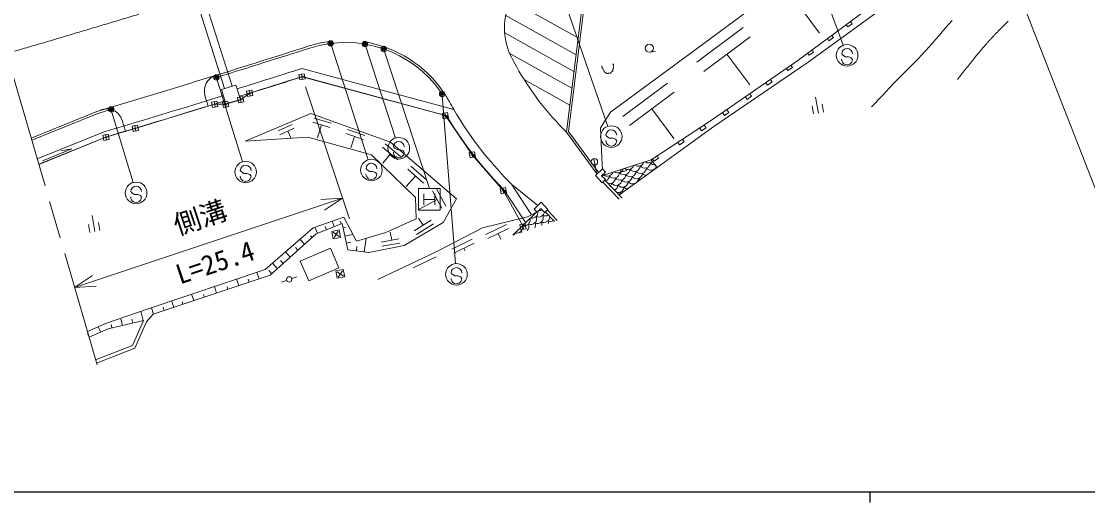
# Model space of a CAD drawing. Units: millimetres, scale not verified. Extents: x 40000 to 680000, y 20000 to 380000.
# Drawn here: x 89502 to 188162, y 204000 to 248518 of the extents above; entities that cross this region are included whole.
import ezdxf
from ezdxf.enums import TextEntityAlignment as Align

# ---------------------------------------------------------------- set-up
doc = ezdxf.new("R2010")
doc.units = ezdxf.units.MM
doc.header["$LTSCALE"] = 1000
doc.header["$PDMODE"] = 32
doc.header["$PDSIZE"] = 500
doc.linetypes.add('CHAIN', pattern=[18.5, 12, -1.5, 3.5, -1.5])
for name, color, linetype, lineweight in [('M-BGD', 7, 'Continuous', 13), ('M-BMK', 2, 'CHAIN', 13), ('M-TTL-BAND', 7, 'Continuous', 25)]:
    doc.layers.add(name, color=color, linetype=linetype, lineweight=lineweight)
doc.styles.add('@ＭＳ ゴシック', font='')
doc.styles.add('ＭＳ ゴシック', font='')
doc.styles.get('@ＭＳ ゴシック').set_extended_font_data('@MS Gothic')
doc.styles.get('ＭＳ ゴシック').set_extended_font_data('MS Gothic')

msp = doc.modelspace()

# ---------------------------------------------------------------- linework, layer by layer
at = {"layer": 'M-BGD'}
for p, q in [((175630, 266952), (193749, 220510)), ((159992, 261294), (165554, 246314)), ((104314, 254843), (108303, 242304)), ((105020, 255038), (109003, 242515)), ((139927, 238261), (142012, 254903)), ((140135, 238315), (142195, 254755)), ((138667, 253581), (143761, 238802)), ((161350, 244910), (173587, 253942)), ((174060, 253297), (162313, 244750)), ((160832, 252534), (151947, 245947)), ((134743, 250495), (141020, 246982)), ((161141, 250408), (163364, 247425)), ((134274, 249096), (140825, 245429)), ((156300, 247956), (152001, 244753)), ((165962, 248004), (165814, 248205)), ((166365, 248301), (165962, 248004)), ((166216, 248502), (166365, 248301)), ((174710, 247559), (175009, 247903)), ((175009, 247903), (175308, 248245)), ((175308, 248245), (175610, 248585)), ((118077, 246620), (118061, 246671)), ((134169, 247493), (140631, 243876)), ((156941, 247096), (152642, 243893)), ((164228, 246724), (164080, 246925)), ((164631, 247021), (164228, 246724)), ((164482, 247222), (164631, 247021)), ((173798, 246512), (174107, 246865)), ((174107, 246865), (174410, 247214)), ((174410, 247214), (174710, 247559)), ((118168, 246334), (121585, 235719)), ((121246, 246554), (121223, 246625)), ((121338, 246268), (124115, 237728)), ((123081, 245820), (127255, 233049)), ((151947, 245947), (144027, 240102)), ((147676, 245661), (148168, 245751)), ((162804, 245673), (162402, 245376)), ((162656, 245874), (162804, 245673)), ((172819, 245423), (173156, 245792)), ((173156, 245792), (173482, 246155)), ((173482, 246155), (173798, 246512)), ((134625, 245576), (140436, 242323)), ((153357, 239372), (161350, 244910)), ((162313, 244750), (153565, 238790)), ((154791, 245495), (156919, 242639)), ((162402, 245376), (162253, 245577)), ((165502, 245387), (165403, 245505)), ((165747, 245248), (165502, 245387)), ((166048, 245246), (165747, 245248)), ((166293, 245134), (166048, 245246)), ((166399, 244998), (166293, 245134)), ((172100, 244665), (172467, 245048)), ((172467, 245048), (172819, 245423)), ((115462, 244158), (129525, 240351)), ((160434, 243958), (160288, 244161)), ((160840, 244250), (160434, 243958)), ((160694, 244453), (160840, 244250)), ((170929, 243497), (171311, 243873)), ((171311, 243873), (171715, 244273)), ((171715, 244273), (172100, 244665)), ((107487, 243519), (107502, 243472)), ((107593, 243186), (109963, 235537)), ((115188, 243588), (115679, 243678)), ((115278, 243096), (115188, 243588)), ((115233, 243342), (115725, 243432)), ((115770, 243186), (115278, 243096)), ((115433, 243633), (115524, 243141)), ((115478, 243408), (128860, 239785)), ((115479, 243387), (128736, 239798)), ((115679, 243678), (115770, 243186)), ((136023, 243132), (140242, 240771)), ((149282, 242790), (145141, 239705)), ((158548, 242626), (158385, 242856)), ((158956, 242914), (158548, 242626)), ((158796, 243141), (158956, 242914)), ((169816, 242353), (170173, 242726)), ((170173, 242726), (170543, 243107)), ((170543, 243107), (170929, 243497)), ((109791, 241268), (110636, 241860)), ((110345, 242061), (110837, 242151)), ((110435, 241569), (110345, 242061)), ((110390, 241815), (110882, 241905)), ((110591, 242106), (110681, 241614)), ((110837, 242151), (110927, 241659)), ((115794, 242459), (119850, 230263)), ((128556, 241893), (128597, 241921)), ((149899, 241962), (145758, 238877)), ((156900, 241827), (157072, 241583)), ((169138, 241631), (169472, 241988)), ((169472, 241988), (169816, 242353)), ((100046, 238614), (107389, 240851)), ((106494, 241655), (106786, 240686)), ((107098, 241052), (107590, 241142)), ((107188, 240560), (107098, 241052)), ((107143, 240806), (107635, 240896)), ((107344, 241097), (107434, 240605)), ((107389, 240851), (108412, 240854)), ((107590, 241142), (107680, 240651)), ((108120, 241055), (108612, 241145)), ((108211, 240563), (108120, 241055)), ((108166, 240809), (108657, 240899)), ((108366, 241100), (108457, 240608)), ((108412, 240854), (109791, 241268)), ((108612, 241145), (108703, 240653)), ((109500, 241469), (109991, 241559)), ((109590, 240977), (109500, 241469)), ((109545, 241223), (110037, 241314)), ((110082, 241068), (109590, 240977)), ((109745, 241514), (109836, 241023)), ((109991, 241559), (110082, 241068)), ((110927, 241659), (110435, 241569)), ((128444, 241659), (129680, 226114)), ((156664, 241295), (156489, 241542)), ((157072, 241583), (156664, 241295)), ((162992, 241513), (163263, 240038)), ((163594, 240862), (163730, 240124)), ((168174, 240596), (168491, 240935)), ((168491, 240935), (168811, 241280)), ((168811, 241280), (169138, 241631)), ((90419, 237721), (96495, 240182)), ((90475, 237528), (96570, 239997)), ((97859, 240224), (99838, 233603)), ((107680, 240651), (107188, 240560)), ((108703, 240653), (108211, 240563)), ((110213, 237444), (116277, 239985)), ((116277, 239985), (123649, 237333)), ((128445, 239999), (128937, 240089)), ((128536, 239507), (128445, 239999)), ((128490, 239753), (128982, 239843)), ((128691, 240044), (128781, 239552)), ((131220, 236171), (128736, 239798)), ((128937, 240089), (129027, 239598)), ((144027, 240102), (143086, 238676)), ((147829, 240419), (149864, 237688)), ((154561, 239810), (154373, 240076)), ((154970, 240099), (154561, 239810)), ((154784, 240361), (154970, 240099)), ((162660, 240690), (162796, 239952)), ((98831, 239360), (99131, 238360)), ((99755, 238814), (100246, 238905)), ((99845, 238323), (99755, 238814)), ((100001, 238859), (100091, 238368)), ((100246, 238905), (100337, 238413)), ((113266, 238397), (114571, 238991)), ((116468, 239191), (118043, 238703)), ((116586, 239573), (118161, 239085)), ((117261, 238945), (116889, 237748)), ((129027, 239598), (128536, 239507)), ((139908, 238287), (139305, 238918)), ((153565, 238790), (144798, 232444)), ((147760, 235705), (153357, 239372)), ((152678, 238927), (152849, 238667)), ((90979, 235790), (97157, 238293)), ((91120, 235307), (97323, 237820)), ((91125, 235288), (97328, 237801)), ((97037, 238002), (97529, 238092)), ((97128, 237510), (97037, 238002)), ((97083, 237756), (97574, 237846)), ((97283, 238047), (97374, 237555)), ((97328, 237801), (100046, 238614)), ((97529, 238092), (97619, 237600)), ((99800, 238568), (100292, 238659)), ((100337, 238413), (99845, 238323)), ((116012, 237800), (110213, 237444)), ((113431, 238033), (114737, 238627)), ((114165, 238367), (114450, 237741)), ((121909, 236162), (116012, 237800)), ((119548, 238138), (121136, 237581)), ((119681, 238515), (121268, 237958)), ((120339, 237861), (119975, 236824)), ((139927, 238261), (142767, 234386)), ((140135, 238315), (142928, 234504)), ((143086, 238676), (143241, 235252)), ((143688, 237867), (143588, 237985)), ((143933, 237728), (143688, 237867)), ((152431, 238392), (152259, 238653)), ((152849, 238667), (152431, 238392)), ((97619, 237600), (97128, 237510)), ((122927, 236868), (124342, 235713)), ((123180, 237178), (124595, 236023)), ((123649, 237333), (129753, 232104)), ((124024, 236788), (123925, 236906)), ((124269, 236649), (124024, 236788)), ((144233, 237725), (143933, 237728)), ((144478, 237614), (144233, 237725)), ((144584, 237477), (144478, 237614)), ((150394, 237090), (150241, 237330)), ((150815, 237360), (150394, 237090)), ((150659, 237604), (150815, 237360)), ((91455, 235613), (94165, 236726)), ((94165, 236726), (93156, 236541)), ((125961, 232218), (121909, 236162)), ((123651, 236277), (122942, 235408)), ((124570, 236646), (124269, 236649)), ((124815, 236535), (124570, 236646)), ((124921, 236398), (124815, 236535)), ((130929, 236372), (131421, 236463)), ((131019, 235880), (130929, 236372)), ((130974, 236126), (131466, 236217)), ((131511, 235971), (131019, 235880)), ((131175, 236417), (131265, 235926)), ((131220, 236171), (134103, 232853)), ((131421, 236463), (131511, 235971)), ((142741, 234351), (142470, 235826)), ((148042, 235588), (147907, 235799)), ((148463, 235857), (148042, 235588)), ((148329, 236068), (148463, 235857)), ((121492, 234778), (121392, 234896)), ((125269, 234838), (126709, 233546)), ((125536, 235135), (126976, 233844)), ((143272, 234868), (142621, 234246)), ((143193, 234240), (147760, 235705)), ((143241, 235252), (143272, 234868)), ((143272, 234868), (143548, 234578)), ((145410, 234951), (145486, 234713)), ((147760, 235705), (148344, 235011)), ((109860, 234592), (109760, 234710)), ((110105, 234453), (109860, 234592)), ((110405, 234451), (110105, 234453)), ((110650, 234339), (110405, 234451)), ((110756, 234203), (110650, 234339)), ((121737, 234639), (121492, 234778)), ((122037, 234636), (121737, 234639)), ((122283, 234524), (122037, 234636)), ((122388, 234388), (122283, 234524)), ((125977, 234202), (125105, 233230)), ((134847, 233451), (134244, 234082)), ((142621, 234246), (143242, 233595)), ((142996, 234645), (143001, 234641)), ((143548, 234578), (143193, 234240)), ((143539, 233878), (143193, 234240)), ((143242, 233595), (143539, 233878)), ((145010, 234560), (144934, 234798)), ((145486, 234713), (145010, 234560)), ((126255, 233049), (126255, 231049)), ((128255, 233049), (126255, 233049)), ((127905, 233024), (128766, 231414)), ((128255, 231049), (128255, 233049)), ((134171, 232914), (133622, 233488)), ((133812, 233054), (134304, 233144)), ((133903, 232562), (133812, 233054)), ((133857, 232808), (134349, 232898)), ((134058, 233099), (134148, 232607)), ((135924, 229540), (134103, 232853)), ((134171, 232914), (136164, 229882)), ((134304, 233144), (134394, 232653)), ((134847, 233451), (136701, 230632)), ((134872, 233431), (137291, 231485)), ((143300, 233651), (144818, 232061)), ((143481, 233823), (145079, 232150)), ((119219, 232161), (94427, 223916)), ((99724, 232656), (99625, 232774)), ((99969, 232517), (99724, 232656)), ((100270, 232514), (99969, 232517)), ((100515, 232403), (100270, 232514)), ((100621, 232266), (100515, 232403)), ((119219, 232161), (117222, 232043)), ((117549, 231060), (119219, 232161)), ((126018, 230262), (125961, 232218)), ((127977, 232041), (126302, 231144)), ((126755, 232549), (126755, 231549)), ((126755, 232049), (127755, 232049)), ((127552, 232836), (128414, 231226)), ((127755, 232549), (127755, 231549)), ((129753, 232104), (128528, 229903)), ((134394, 232653), (133903, 232562)), ((126255, 231049), (128255, 231049)), ((137598, 231778), (136947, 231156)), ((136947, 231156), (137223, 230867)), ((137223, 230867), (137578, 231205)), ((137578, 231205), (137923, 230844)), ((138220, 231127), (137598, 231778)), ((137923, 230844), (138220, 231127)), ((137981, 230899), (138825, 230016)), ((138162, 231072), (139086, 230104)), ((96042, 230562), (96313, 229086)), ((96644, 229910), (96780, 229172)), ((116494, 229419), (119339, 230396)), ((118451, 229529), (118254, 230023)), ((119095, 229785), (118994, 230038)), ((119339, 230396), (120501, 228190)), ((123227, 228993), (126018, 230262)), ((128528, 229903), (124934, 227770)), ((127436, 230133), (125852, 229134)), ((126672, 229651), (126250, 230321)), ((132178, 229429), (136348, 230442)), ((137161, 230860), (134989, 228729)), ((136348, 230442), (136701, 230632)), ((136701, 230632), (137161, 230860)), ((95710, 229738), (95846, 229001)), ((112058, 225579), (116494, 229419)), ((116897, 228911), (116671, 229480)), ((119182, 229819), (116778, 228863)), ((117722, 229239), (117602, 229540)), ((118222, 229095), (118911, 229221)), ((118349, 228406), (118222, 229095)), ((118918, 228615), (118342, 229012)), ((118431, 228526), (118828, 229102)), ((118911, 229221), (119037, 228533)), ((119697, 227377), (119182, 229819)), ((119268, 229410), (119493, 229458)), ((120501, 228190), (123227, 228993)), ((123776, 228287), (123640, 229028)), ((127650, 229795), (126065, 228796)), ((127951, 227243), (132178, 229429)), ((134379, 229729), (132490, 228810)), ((134563, 229351), (132674, 228432)), ((133618, 228891), (133874, 228365)), ((135633, 229741), (136124, 229831)), ((135723, 229249), (135633, 229741)), ((135678, 229495), (136170, 229585)), ((136215, 229339), (135723, 229249)), ((135879, 229786), (135969, 229294)), ((136124, 229831), (136215, 229339)), ((116778, 228863), (112537, 225041)), ((115705, 227896), (115280, 228368)), ((116397, 228520), (116249, 228684)), ((119037, 228533), (118349, 228406)), ((119426, 228660), (120171, 228817)), ((119563, 228014), (119977, 228101)), ((121233, 227181), (121393, 228438)), ((124438, 228409), (122796, 228107)), ((124511, 228015), (122869, 227713)), ((131210, 228369), (129321, 227451)), ((131394, 227991), (129505, 227073)), ((114388, 226709), (113939, 227208)), ((115095, 227347), (114873, 227593)), ((118101, 227529), (115309, 226321)), ((118886, 225714), (118101, 227529)), ((121665, 227126), (119697, 227377)), ((120504, 227274), (120558, 227700)), ((124934, 227770), (121665, 227126)), ((122490, 224651), (127951, 227243)), ((130450, 227532), (130569, 227287)), ((113199, 225637), (112728, 226160)), ((113740, 226125), (113491, 226401)), ((115309, 226321), (116095, 224506)), ((127872, 226746), (125756, 225717)), ((96097, 225017), (94427, 223916)), ((101235, 221926), (112058, 225579)), ((112537, 225041), (101698, 221433)), ((111507, 224698), (111299, 225323)), ((112677, 225167), (112413, 225461)), ((116095, 224506), (118886, 225714)), ((118603, 225440), (119291, 225567)), ((118730, 224752), (118603, 225440)), ((119299, 224961), (118722, 225358)), ((118812, 224871), (119209, 225448)), ((119291, 225567), (119418, 224879)), ((129359, 225128), (129260, 225246)), ((129604, 224989), (129359, 225128)), ((129905, 224986), (129604, 224989)), ((130150, 224875), (129905, 224986)), ((94427, 223916), (96423, 224035)), ((107563, 223385), (107360, 223993)), ((108610, 223734), (108533, 223966)), ((109620, 224070), (109415, 224687)), ((110570, 224386), (110474, 224674)), ((113576, 224395), (114047, 224561)), ((114519, 224728), (114990, 224894)), ((119418, 224879), (118730, 224752)), ((130256, 224738), (130150, 224875)), ((105459, 222685), (105259, 223284)), ((106439, 223011), (106359, 223254)), ((101741, 221447), (101546, 222032)), ((102728, 221776), (102622, 222095)), ((103607, 222069), (103411, 222660)), ((104454, 222351), (104378, 222578)), ((97393, 220615), (101235, 221926)), ((100769, 220839), (100570, 221699)), ((101698, 221433), (101072, 220726)), ((95613, 219832), (97393, 220615)), ((97523, 220088), (95769, 219293)), ((96850, 219783), (96625, 220277)), ((100798, 220846), (97523, 220088)), ((97877, 220170), (97807, 220470)), ((98853, 220396), (98722, 220964)), ((99807, 220617), (99725, 220971)), ((99780, 218524), (100798, 220846)), ((101072, 220726), (100005, 218289)), ((95777, 219296), (95639, 219601)), ((96378, 217197), (99780, 218524)), ((100005, 218289), (96462, 216907))]:
    msp.add_line(p, q, dxfattribs=at)
msp.add_lwpolyline([(180809, 248530), (180768, 248491), (180727, 248452), (180686, 248413), (180646, 248374), (180605, 248334), (180564, 248295), (180524, 248255), (180483, 248216), (180443, 248176), (180402, 248136), (180362, 248096), (180322, 248056), (180281, 248017), (180241, 247977), (180201, 247936), (180161, 247896), (180121, 247856), (180081, 247816), (180042, 247775), (180002, 247735), (179962, 247694), (179923, 247654), (179883, 247613), (179844, 247573), (179805, 247532), (179765, 247491), (179726, 247450), (179687, 247409), (179648, 247368), (179609, 247327), (179570, 247286), (179531, 247245), (179492, 247203), (179453, 247162), (179415, 247121), (179376, 247079), (179338, 247038), (179299, 246996), (179261, 246954), (179222, 246913), (179184, 246871), (179146, 246829), (179108, 246787), (179070, 246745), (179032, 246703), (178994, 246661), (178956, 246619), (178919, 246577), (178881, 246534), (178843, 246492), (178805, 246449), (178767, 246406), (178728, 246362), (178690, 246318), (178652, 246274), (178614, 246230), (178576, 246187), (178540, 246145), (178505, 246104), (178471, 246065), (178438, 246027), (178405, 245988), (178372, 245949), (178340, 245911), (178307, 245872), (178274, 245833), (178241, 245794), (178209, 245756), (178176, 245717), (178144, 245678), (178111, 245639), (178079, 245600), (178046, 245561), (178014, 245522), (177982, 245483), (177949, 245443), (177917, 245404), (177885, 245365), (177853, 245326), (177821, 245287), (177789, 245247), (177757, 245208), (177725, 245169), (177693, 245129), (177661, 245090), (177629, 245050), (177597, 245011), (177565, 244971), (177533, 244932), (177502, 244892), (177470, 244853), (177438, 244813), (177406, 244774), (177375, 244734), (177343, 244694), (177311, 244655), (177280, 244615), (177248, 244575), (177217, 244536), (177185, 244496), (177154, 244456), (177122, 244417), (177091, 244377), (177059, 244337), (177028, 244297), (176996, 244258), (176965, 244218), (176933, 244178), (176902, 244138), (176870, 244098), (176839, 244059), (176807, 244019), (176776, 243979), (176744, 243939), (176713, 243899), (176682, 243860), (176650, 243820), (176619, 243780), (176587, 243740), (176556, 243700), (176524, 243661), (176493, 243621), (176461, 243581), (176430, 243541), (176398, 243501), (176367, 243462), (176335, 243422), (176304, 243382), (176272, 243342), (176241, 243303), (176209, 243263), (176178, 243223), (176146, 243183), (176115, 243144)], dxfattribs=at)
msp.add_lwpolyline([(108022, 242220), (108425, 240879), (109766, 241282), (109363, 242623)], close=True, dxfattribs=at)
for centre, radius in [((118122, 246477), 150), ((118122, 246477), 120), ((118122, 246477), 90), ((118122, 246477), 60), ((118122, 246477), 30), ((121292, 246411), 150), ((121292, 246411), 120), ((121292, 246411), 90), ((121292, 246411), 60), ((121292, 246411), 30), ((123035, 245962), 150), ((123035, 245962), 120), ((123035, 245962), 90), ((123035, 245962), 60), ((123035, 245962), 30), ((147608, 246030), 375), ((165902, 245377), 1000), ((107549, 243329), 150), ((107549, 243329), 120), ((107549, 243329), 90), ((107549, 243329), 60), ((107549, 243329), 30), ((128432, 241809), 150), ((128432, 241809), 120), ((128432, 241809), 90), ((128432, 241809), 60), ((128432, 241809), 30), ((97816, 240367), 150), ((97816, 240367), 120), ((97816, 240367), 90), ((97816, 240367), 60), ((97816, 240367), 30), ((144087, 237856), 1000), ((124424, 236777), 1000), ((142524, 235531), 300), ((110259, 234582), 1000), ((121891, 234767), 1000), ((100124, 232645), 1000), ((129759, 225117), 1000), ((114283, 224645), 250)]:
    msp.add_circle(centre, radius, dxfattribs=at)
for centre, radius, start, end in [((140198, 247920), 6000, 109.05513, 206.99502), ((119482, 235763), 11000, 97.42653, 107.73022), ((119482, 235763), 11000, 97.42653, 107.73022), ((-190687, 1205885), 1007500, 286.56149, 287.73022), ((-190687, 1205885), 1007500, 286.56149, 287.73022), ((-190687, 1205885), 1007700, 287.22346, 287.73022), ((119482, 235763), 10800, 34.83469, 107.73022), ((119482, 235763), 11000, 34.04179, 80.89293), ((119482, 235763), 11000, 34.04179, 80.89293), ((165903, 245502), 500, 359.55488, 179.55488), ((158465, 257226), 26500, 206.99502, 223.69709), ((165899, 245002), 500, 179.55488, 359.55488), ((-190687, 1205886), 1009280, 287.30124, 287.65795), ((143361, 244319), 150, 142.11178, 260.72707), ((143461, 244086), 150, 145.83706, 259.39411), ((143581, 243912), 150, 169.86251, 279.43871), ((143738, 243835), 150, 207.97896, 331.56487), ((143962, 243881), 150, 231.89593, 346.33965), ((144094, 243995), 150, 275.53148, 35.60762), ((144153, 244219), 150, 294.89147, 52.25735), ((144156, 244459), 150, 305.99692, 62.25155), ((107931, 242087), 1500, 107.21477, 196.72919), ((107931, 242087), 1500, 107.21477, 196.72919), ((-190687, 1205886), 1010000, 287.30083, 287.64592), ((-98965, 915008), 705026, 287.29525, 287.70789), ((119482, 235763), 11000, 28.8357, 34.04179), ((119482, 235763), 11000, 28.8357, 34.04179), ((-190687, 1205885), 1009500, 286.56694, 287.12939), ((-190687, 1205886), 1009500, 287.12919, 287.22165), ((-190687, 1205886), 1010000, 287.12919, 287.22141), ((158465, 257226), 33500, 208.8357, 210.24562), ((158465, 257226), 33500, 208.8357, 210.24562), ((-190687, 1205886), 1007700, 286.56149, 286.62797), ((97394, 238928), 1500, 16.72919, 112.05436), ((97394, 238928), 1500, 16.72919, 112.05436), ((-190687, 1205885), 1010000, 286.5683, 287.12919), ((158465, 257226), 34360, 210.50202, 223.69709), ((158465, 257226), 33500, 210.24562, 223.69709), ((144088, 237981), 500, 359.55488, 179.55488), ((124425, 236902), 500, 359.55488, 179.55488), ((144084, 237481), 500, 179.55488, 359.55488), ((124421, 236402), 500, 179.55488, 359.55488), ((110260, 234707), 500, 359.55488, 179.55488), ((121892, 234892), 500, 359.55488, 179.55488), ((144687, 235034), 532, 232.13413, 343.43348), ((145270, 234854), 532, 217.79976, 357.76785), ((145639, 235340), 532, 232.13413, 343.43348), ((146222, 235159), 532, 217.79976, 357.76785), ((146591, 235645), 532, 232.13413, 343.43348), ((146805, 234979), 532, 217.79976, 357.76785), ((147174, 235465), 532, 217.79976, 357.76785), ((147543, 235951), 532, 232.13413, 310.85008), ((147757, 235284), 532, 217.79976, 340.89708), ((148126, 235770), 532, 217.79976, 272.74154), ((110256, 234207), 500, 179.55488, 359.55488), ((121888, 234392), 500, 179.55488, 359.55488), ((142782, 234424), 532, 332.36121, 343.43348), ((143735, 234729), 532, 232.13413, 343.43348), ((143365, 234243), 532, 299.90041, 357.76785), ((143948, 234062), 532, 260.88383, 357.76785), ((144318, 234548), 532, 217.79976, 357.76785), ((144531, 233882), 532, 217.79976, 357.76785), ((144901, 234368), 532, 217.79976, 357.76785), ((145484, 234187), 532, 217.79976, 357.76785), ((145853, 234673), 532, 217.79976, 357.76785), ((146067, 234007), 532, 217.79976, 357.76785), ((146436, 234493), 532, 217.79976, 357.76785), ((147019, 234312), 532, 217.79976, 241.31085), ((147388, 234798), 532, 217.79976, 264.52001), ((147388, 234798), 532, 348.28196, 357.76784), ((148340, 235104), 532, 217.79976, 224.71583), ((100125, 232770), 500, 359.55488, 179.55488), ((143579, 233576), 532, 333.29897, 357.76785), ((144162, 233396), 532, 300.81052, 357.76785), ((144745, 233215), 532, 262.32405, 357.76785), ((145114, 233701), 532, 217.79976, 357.76785), ((145697, 233521), 532, 217.79976, 260.64944), ((145697, 233521), 532, 352.15252, 357.76784), ((146650, 233826), 532, 217.79976, 222.0164), ((100121, 232270), 500, 179.55488, 359.55488), ((144376, 232729), 532, 334.24224, 357.76785), ((145328, 233035), 532, 217.79976, 238.39006), ((136766, 230852), 532, 260.15713, 8.23386), ((137369, 230950), 532, 244.21146, 354.18963), ((137483, 231549), 532, 260.15713, 296.03245), ((136049, 230155), 532, 260.15713, 8.23386), ((136652, 230253), 532, 244.21146, 24.17954), ((137254, 230350), 532, 244.21146, 24.17954), ((137140, 229751), 532, 346.19749, 24.17954), ((137857, 230448), 532, 244.21146, 357.25791), ((137971, 231047), 532, 244.21146, 298.52357), ((137742, 229848), 532, 358.12611, 24.17954), ((138459, 230545), 532, 244.21146, 300.98104), ((135332, 229458), 532, 260.15713, 8.23386), ((135218, 228858), 532, 13.15491, 24.17954), ((135935, 229555), 532, 244.21146, 263.69372), ((135935, 229555), 532, 313.39669, 24.17954), ((135820, 228956), 532, 23.83723, 24.17954), ((136537, 229653), 532, 244.21146, 244.70122), ((136537, 229653), 532, 332.3892, 24.17954), ((134615, 228761), 532, 2.27837, 8.23386), ((129760, 225242), 500, 359.55488, 179.55488), ((129756, 224742), 500, 179.55488, 359.55488)]:
    msp.add_arc(centre, radius, start, end, dxfattribs=at)
for p in [(118122, 246477), (121292, 246411), (123035, 245962), (107549, 243329), (128432, 241809), (97816, 240367)]:
    msp.add_point(p, dxfattribs=at)
at = {"layer": 'M-BMK'}
msp.add_line((88356, 244826), (96512, 216736), dxfattribs=at)
msp.add_arc((-190687, 1205885), 1000000, 286.23358, 291.87718, dxfattribs=at)
at = {"layer": 'M-TTL-BAND'}
for p, q in [((40000, 205000), (579000, 205000)), ((168000, 205000), (168000, 204000))]:
    msp.add_line(p, q, dxfattribs=at)

# ---------------------------------------------------------------- texts
at = {"layer": 'M-BGD', "style": 'ＭＳ ゴシック'}
msp.add_text('側溝', height=1833, rotation=18.396, dxfattribs=at).set_placement((106507, 228988), align=Align.BOTTOM_CENTER)
at = {"layer": 'M-BGD', "style": '@ＭＳ ゴシック'}
msp.add_text('L=25.4', height=1833, rotation=18.396, dxfattribs=at).set_placement((107138, 227090), align=Align.TOP_CENTER)

doc.saveas('drawing.dxf')
